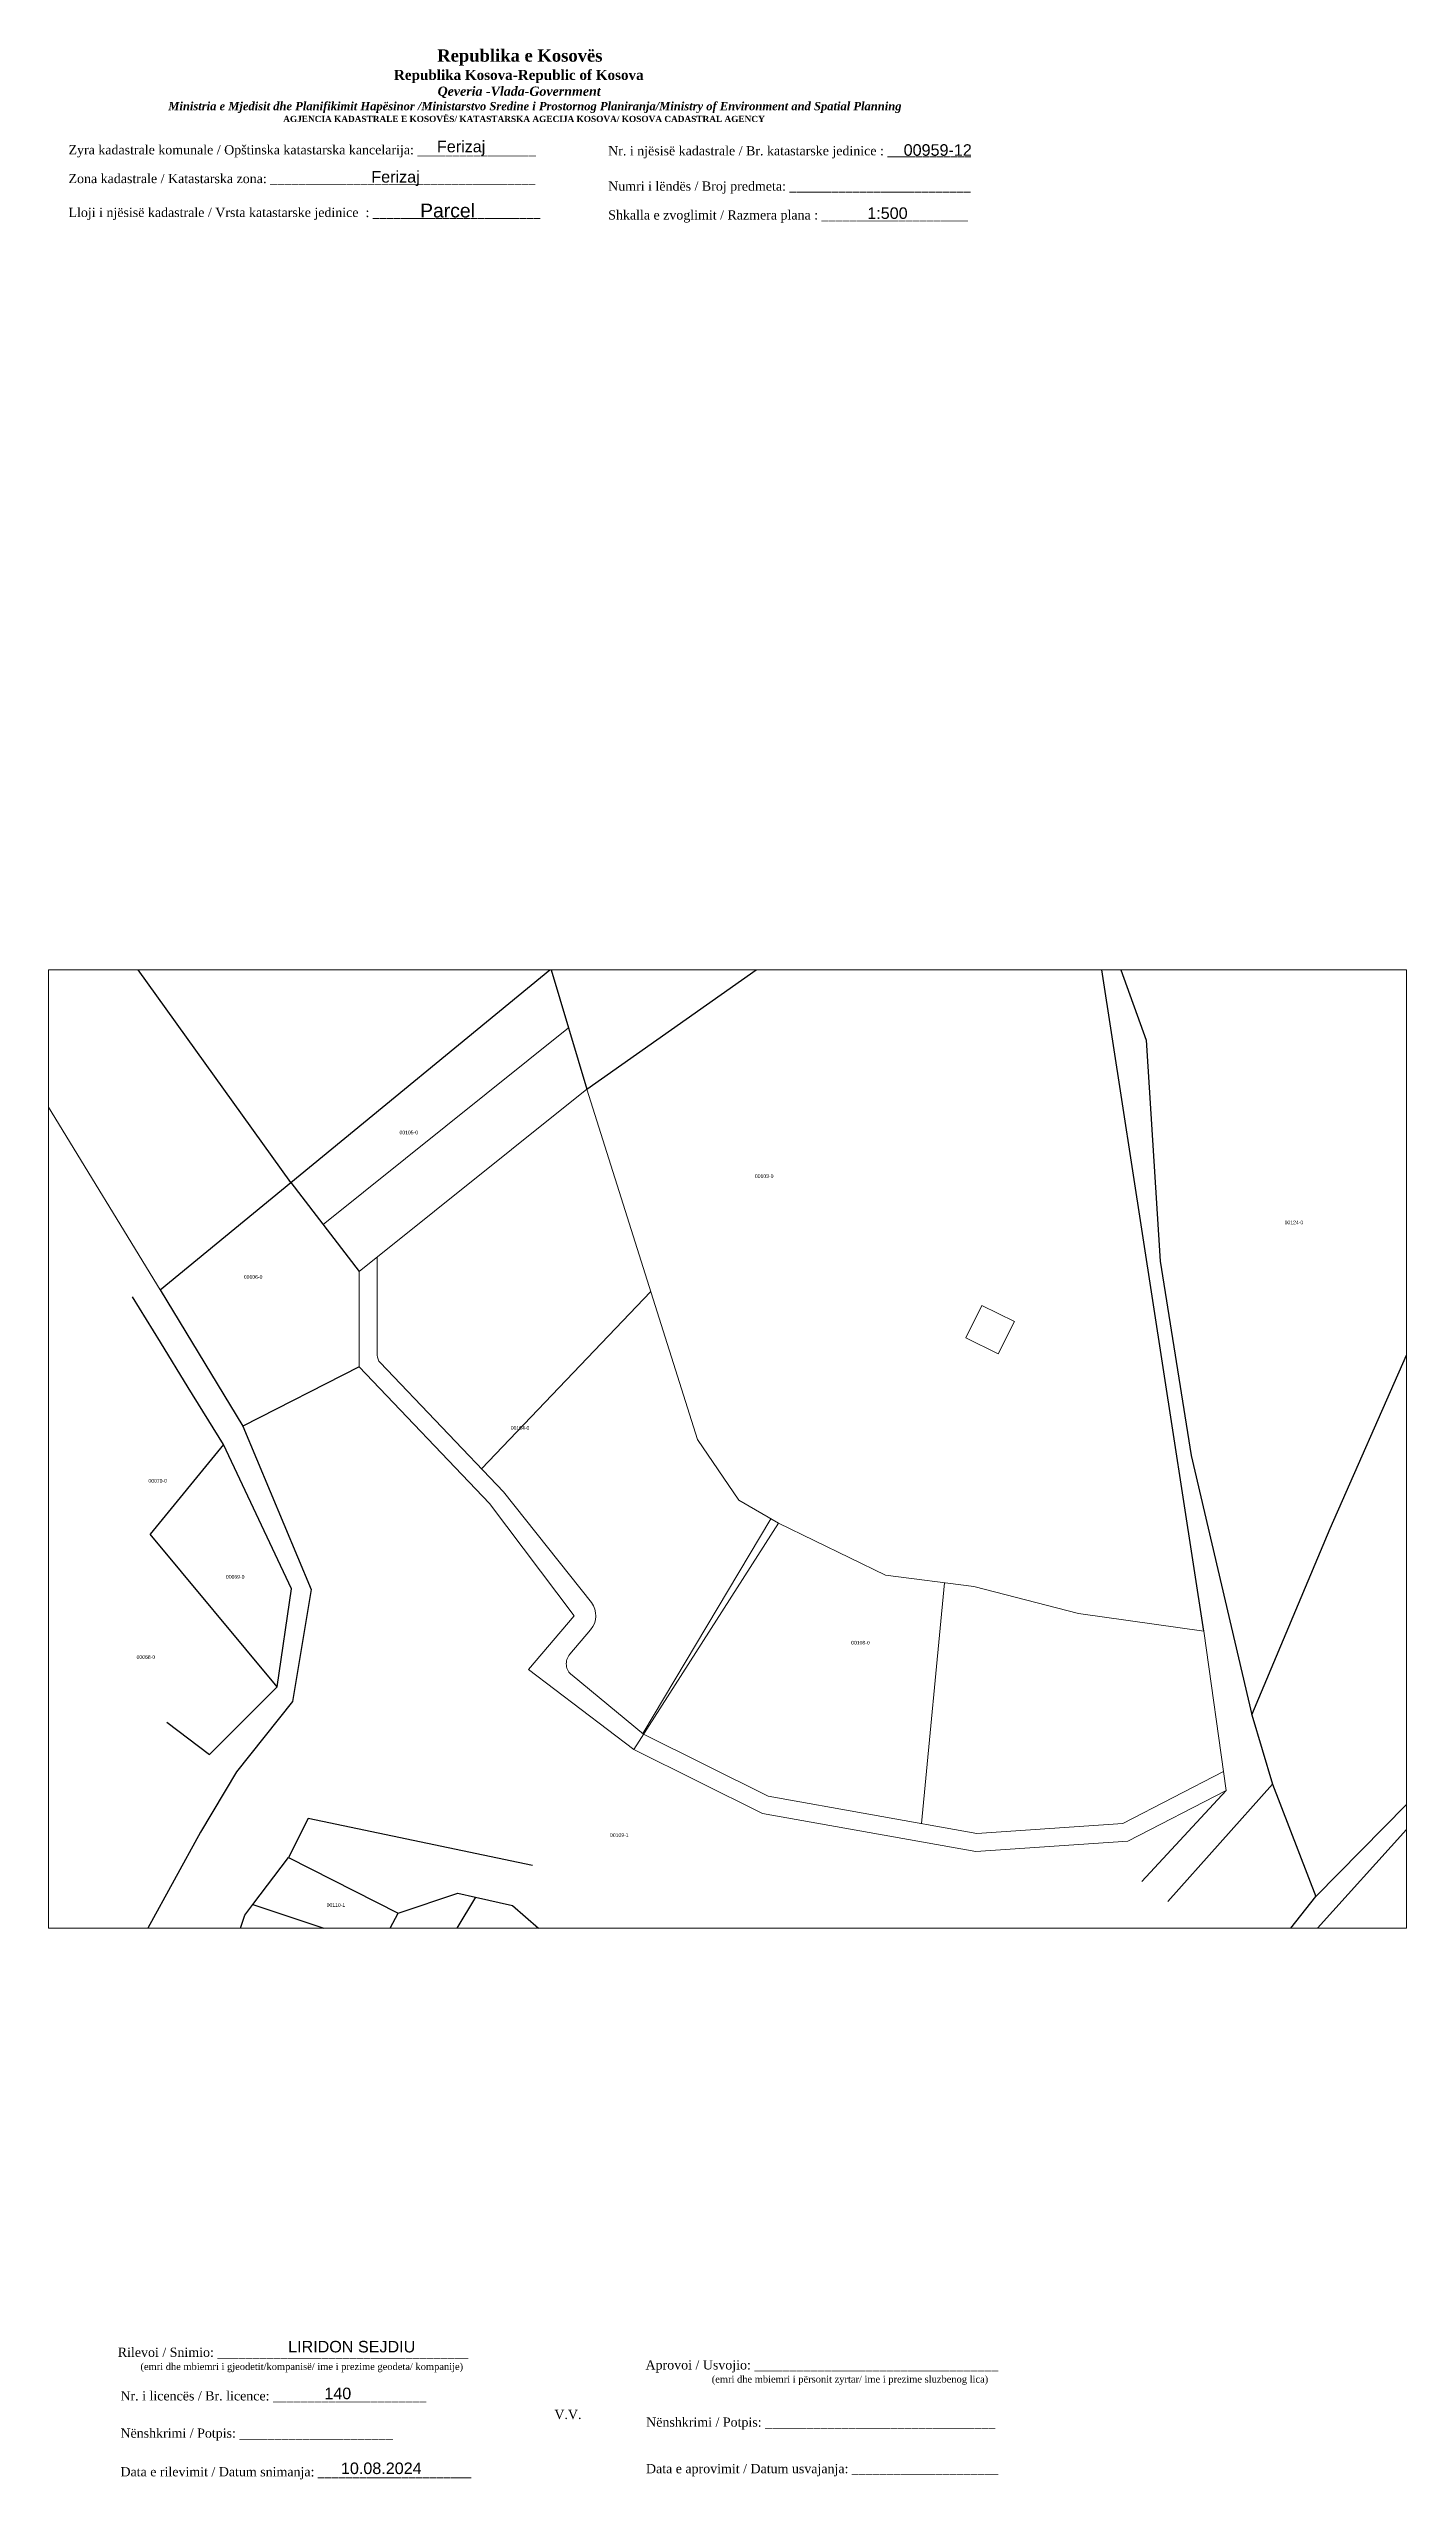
# Paper-space layout 'razori' of a CAD drawing. Header units: metres. Extents: x 1 to 295, y -120 to 407.
# The model-space entities are those that its viewports show. They can reach past a viewport. Long polylines and large blocks are cut down to what shows.
import ezdxf

# ---------------------------------------------------------------- set-up
doc = ezdxf.new("R2010")
doc.units = ezdxf.units.M
doc.layers.get('0').update_dxf_attribs({"lineweight": 0})
for name, color, linetype, lineweight in [('Korniza e jashtme', 7, 'Continuous', 0), ('matjet valoni', 113, 'Continuous', 0), ('Ndarjet', 1, 'Continuous', 0), ('Nr Parceles Baze', 7, 'Continuous', 0), ('Parc-Kojshi', 251, 'Continuous', 0), ('Parcela Baze', 7, 'Continuous', 0), ('ParcReNet_12', 5, 'Continuous', 0)]:
    doc.layers.add(name, color=color, linetype=linetype, lineweight=lineweight)
doc.layers.add('Nr_Parcelave_Fqinje', color=8, linetype='Continuous')
doc.layers.add('Parcelat_Fqinje', color=8, linetype='Continuous')
doc.styles.get("Standard").update_dxf_attribs({"font": 'arial.ttf'})

msp = doc.modelspace()

# ---------------------------------------------------------------- linework, layer by layer
at = {"layer": 'matjet valoni'}
msp.add_lwpolyline([(7519228.22, 4693664.8), (7519237.18, 4693660.34), (7519232.72, 4693651.39), (7519223.77, 4693655.85)], close=True, dxfattribs=at)
at = {"layer": 'Ndarjet', "flags": 128}
for points in [[(7519113.98, 4693741.43), (7519046.1, 4693687.13)], [(7519089.92, 4693619.63), (7519136.71, 4693668.63)], [(7519169.86, 4693605.84), (7519134.5, 4693546.53)], [(7519211.54, 4693521.66), (7519217.83, 4693588.2)]]:
    msp.add_lwpolyline(points, dxfattribs=at)
msp.add_lwpolyline([(7519061.04, 4693678.16), (7519061.08, 4693651.05, 0.19244), (7519061.91, 4693648.98), (7519095.94, 4693613.33), (7519120.27, 4693582.71, -0.350722), (7519120.05, 4693575.21), (7519114.28, 4693568.41, 0.430201), (7519114.91, 4693562.63), (7519134.66, 4693546.39), (7519169.12, 4693529.24), (7519226.76, 4693518.94), (7519267.12, 4693521.7), (7519294.98, 4693536.02)], format="xyb", dxfattribs=at)
at = {"layer": 'Parc-Kojshi'}
msp.add_lwpolyline([(7518951.52, 4693750.16), (7519001.05, 4693669.13)], dxfattribs=at)
at = {"layer": 'Parcela Baze', "flags": 128}
for points in [[(7519119.04, 4693724.56), (7519109.06, 4693757.78), (7519037.19, 4693698.74), (7519056.05, 4693674.16)], [(7519149.63, 4693627.75), (7519119.04, 4693724.56), (7519056.05, 4693674.16), (7519056.09, 4693647.84), (7519092.12, 4693610.08), (7519115.48, 4693579.09), (7519102.88, 4693564.24), (7519132.02, 4693542.13), (7519171.98, 4693604.6), (7519161.06, 4693610.98)], [(7519289.57, 4693574.79), (7519254.86, 4693579.69), (7519225.94, 4693587.15), (7519201.54, 4693590.32), (7519171.98, 4693604.6), (7519132.02, 4693542.13), (7519167.54, 4693524.45), (7519226.49, 4693513.91), (7519268.49, 4693516.78), (7519295.71, 4693530.78)]]:
    msp.add_lwpolyline(points, close=True, dxfattribs=at)
at = {"layer": 'Parcelat_Fqinje'}
for points in [[(7519289.57, 4693574.79), (7519258.89, 4693773.34)], [(7519037.19, 4693698.74), (7518990.33, 4693763.97)], [(7519119.04, 4693724.56), (7519173.51, 4693762.95)], [(7519263.88, 4693765.05), (7519273.6, 4693738.08)], [(7519037.19, 4693698.74), (7519109.06, 4693757.78)], [(7519109.06, 4693757.78), (7519119.04, 4693724.56)], [(7519273.6, 4693738.08), (7519277.44, 4693677.03)], [(7519324.46, 4693603.21), (7519379.41, 4693727.99)], [(7519001.05, 4693669.13), (7519037.19, 4693698.74)], [(7519037.19, 4693698.74), (7519056.05, 4693674.16)], [(7519277.44, 4693677.03), (7519286.07, 4693623.31)], [(7519001.05, 4693669.13), (7519023.97, 4693631.42)], [(7519001.13, 4693654.63), (7518993.47, 4693667.15)], [(7519008.79, 4693642.12), (7519001.13, 4693654.63)], [(7519018.56, 4693626.35), (7519008.79, 4693642.12)], [(7519056.09, 4693647.84), (7519023.97, 4693631.42)], [(7519023.97, 4693631.42), (7519042.85, 4693586.35)], [(7519018.56, 4693626.35), (7518998.33, 4693601.57)], [(7519037.35, 4693586.47), (7519018.56, 4693626.35)], [(7519286.07, 4693623.31), (7519302.78, 4693551.7)], [(7519302.78, 4693551.7), (7519324.46, 4693603.21)], [(7519033.42, 4693559.44), (7518998.33, 4693601.57)], [(7519033.42, 4693559.44), (7519037.35, 4693586.47)], [(7519042.85, 4693586.35), (7519037.62, 4693555.39)], [(7519014.67, 4693540.73), (7519033.42, 4693559.44)], [(7519037.62, 4693555.39), (7519022.14, 4693535.99)], [(7519002.94, 4693549.68), (7519014.67, 4693540.73)], [(7519302.78, 4693551.7), (7519308.53, 4693532.56)], [(7519313.92, 4693485.03), (7519366, 4693542.71)], [(7519320.46, 4693501.5), (7519363.04, 4693544.62)], [(7519022.14, 4693535.99), (7519012.25, 4693519.3)], [(7519272.39, 4693505.7), (7519295.71, 4693530.78)], [(7519308.53, 4693532.56), (7519279.57, 4693500.15)], [(7519308.53, 4693532.56), (7519320.46, 4693501.5)], [(7519041.97, 4693523.03), (7519036.53, 4693512.33)], [(7519104.03, 4693510.06), (7519041.97, 4693523.03)], [(7519012.25, 4693519.3), (7518993.16, 4693484.72)], [(7519026.69, 4693499.32), (7519036.53, 4693512.33)], [(7519036.53, 4693512.33), (7519066.88, 4693496.92)], [(7519066.88, 4693496.92), (7519083.39, 4693502.46)], [(7519088.21, 4693501.36), (7519068.76, 4693469.24)], [(7519083.39, 4693502.46), (7519088.21, 4693501.36)], [(7519088.21, 4693501.36), (7519098.45, 4693499.03)], [(7519300.32, 4693475.95), (7519320.46, 4693501.5)], [(7519021.23, 4693486.86), (7519024.46, 4693496.37)], [(7519024.46, 4693496.37), (7519026.69, 4693499.32)], [(7519026.69, 4693499.32), (7519061.84, 4693487.63)], [(7519061.84, 4693487.63), (7519066.88, 4693496.92)], [(7519098.45, 4693499.03), (7519119.47, 4693480.88)]]:
    msp.add_lwpolyline(points, dxfattribs=at)
at = {"layer": 'ParcReNet_12', "flags": 128}
msp.add_lwpolyline([(7519132.02, 4693542.13), (7519167.54, 4693524.45), (7519226.49, 4693513.91), (7519268.49, 4693516.78), (7519295.71, 4693530.78), (7519289.57, 4693574.79), (7519254.86, 4693579.69), (7519225.94, 4693587.15), (7519201.54, 4693590.32), (7519171.98, 4693604.6), (7519161.06, 4693610.98), (7519149.63, 4693627.75), (7519119.04, 4693724.56), (7519056.05, 4693674.16), (7519056.09, 4693647.84), (7519092.12, 4693610.08), (7519115.48, 4693579.09), (7519102.88, 4693564.24)], close=True, dxfattribs=at)

# ---------------------------------------------------------------- texts
at = {"layer": 'Nr Parceles Baze'}
for s, p in [('00105-0', (7519067.23, 4693712.07)), ('00104-0', (7519097.98, 4693630.44)), ('00108-0', (7519192.07, 4693571.13))]:
    msp.add_text(s, height=1, dxfattribs=at).set_placement(p)
at = {"layer": 'Nr_Parcelave_Fqinje'}
for s, p in [('00103-0', (7519165.46, 4693700.02)), ('00124-0', (7519311.88, 4693687.21)), ('00106-0', (7519024.21, 4693672.16)), ('00070-0', (7518997.83, 4693615.84)), ('00069-0', (7519019.25, 4693589.32)), ('00109-1', (7519125.42, 4693517.97)), ('00110-1', (7519047.1, 4693498.65))]:
    msp.add_text(s, height=1, dxfattribs=at).set_placement(p)
at = {"layer": 'Nr_Parcelave_Fqinje', "color": 2}
msp.add_text('00068-0', height=1, dxfattribs=at).set_placement((7518994.56, 4693567.16))

psp = doc.layouts.new('razori')

# ---------------------------------------------------------------- texts
for s, p in [('00959-12', (186.23, 383.5)), ('LIRIDON SEJDIU ', (52.87, -92.12)), ('140', (60.72, -102.25)), ('10.08.2024', (64.32, -118.46))]:
    psp.add_text(s, height=2.5).set_placement(p)
for s, insert, char_height, width, attachment_point in [('\\pi77.297;{\\fBook Antiqua|b1|i0|c0|p18;\\H1.333x;Republika e Kosovës\\fTimes New Roman|b1|i0|c0|p18;\\P\\pi67.927;\\fBook Antiqua|b1|i0|c0|p18;\\H0.8125x;Republika Kosova-Republic of Kosova\\fTimes New Roman|b1|i0|c0|p18;\\P\\pi77.378;\\fBook Antiqua|b1|i1|c0|p18;\\H0.9233x;Qeveria -Vlada-Government \\P\\pi13.032,l6,t23.033;\\fTimes New Roman|b1|i1|c0|p18;\\H0.9x;Ministria e Mjedisit dhe Planifikimit Hapësinor /Ministarstvo Sredine i Prostornog Planiranja/Ministry of Environment and Spatial Planning\\P\\pi43.931,l0,tz;\\fBook Antiqua|b1|i0|c0|p18;\\H0.7406x;AGJENCIA KADASTRALE E KOSOVËS/ KATASTARSKA AGECIJA KOSOVA/ KOSOVA CADASTRAL AGENCY}', (7.88, 406.54), 2, 191.8237, 1), ('{\\fTimes New Roman|b0|i0|c0|p18;Zyra kadastrale komunale / Opštinska katastarska kancelarija: _________________}', (5.3, 385.8), 2, 100.6873, 1), ('Ferizaj', (90.36, 385.13), 2.5, 9.9735, 5), ('{\\fTimes New Roman|b0|i0|c0|p18;Nr. i njësisë kadastrale / Br. katastarske jedinice : ____________}', (122.22, 385.59), 2, 79.9484, 1), ('{\\fTimes New Roman|b0|i0|c0|p18;Zona kadastrale / Katastarska zona: ______________________________________}', (5.3, 379.57), 2, 100.6873, 1), ('Ferizaj', (76.14, 378.57), 2.5, 9.9735, 5), ('{\\fTimes New Roman|b0|i0|c0|p18;Numri i lëndës / Broj predmeta: __________________________}', (122.22, 377.94), 2, 79.9484, 1), ('{\\fTimes New Roman|b0|i0|c0|p18;Lloji i njësisë kadastrale / Vrsta katastarske jedinice  : ________________________}', (5.3, 372.24), 2, 100.6873, 1), ('{\\fArial|b0|i0|c0|p34;Parcel}', (87.41, 371.62), 3, 11.2939, 5), ('{\\fTimes New Roman|b0|i0|c0|p18;Shkalla e zvoglimit / Razmera plana : _____________________}', (122.22, 371.69), 2, 79.9484, 1), ('1:500', (182.72, 371.06), 2.5, 10.1784, 5), ('{\\fTimes New Roman|b0|i0|c0|p18;Rilevoi / Snimio: ____________________________________\\P     \\H0.75x;(emri dhe mbiemri i gjeodetit/kompanisë/ ime i prezime geodeta/ kompanije)}', (53.95, -93.75), 2, 74.7958, 5), ('{\\fTimes New Roman|b0|i0|c0|p18; Aprovoi / Usvojio: ___________________________________\\P                    \\H0.75x;(emri dhe mbiemri i përsonit zyrtar/ ime i prezime sluzbenog lica)}', (129.55, -93.82), 2, 83.344, 1), ('{\\fTimes New Roman|b0|i0|c0|p18;Nr. i licencës / Br. licence: ______________________\\P                                }', (16.55, -100.52), 2, 83.344, 1), ('{\\fTimes New Roman|b0|i0|c0|p18;V.V.                                 }', (113.49, -105.56), 2, 5.7076, 5), ('{\\fTimes New Roman|b0|i0|c0|p18;Nënshkrimi / Potpis: ______________________\\P                                 }', (16.55, -108.59), 2, 83.344, 1), ('{\\fTimes New Roman|b0|i0|c0|p18; Nënshkrimi / Potpis: _________________________________}', (129.69, -106.21), 2, 83.344, 1), ('{\\fTimes New Roman|b0|i0|c0|p18;Data e rilevimit / Datum snimanja: ______________________\\P                                 }', (16.55, -116.96), 2, 83.344, 1), ('{\\fTimes New Roman|b0|i0|c0|p18; Data e aprovimit / Datum usvajanja: _____________________}', (129.64, -116.29), 2, 83.344, 1)]:
    psp.add_mtext(s, dxfattribs=dict(insert=insert, char_height=char_height, width=width, attachment_point=attachment_point))

# ---------------------------------------------------------------- viewports
at = {"layer": 'Korniza e jashtme', "view_target_point": (370776.43, 310629.57)}
psp.add_viewport(center=(148.06, 103.52), size=(294.16, 207.4964), view_center_point=(7148381.45, 4382995.6), view_height=264.7278, dxfattribs=at)

doc.saveas('drawing.dxf')
